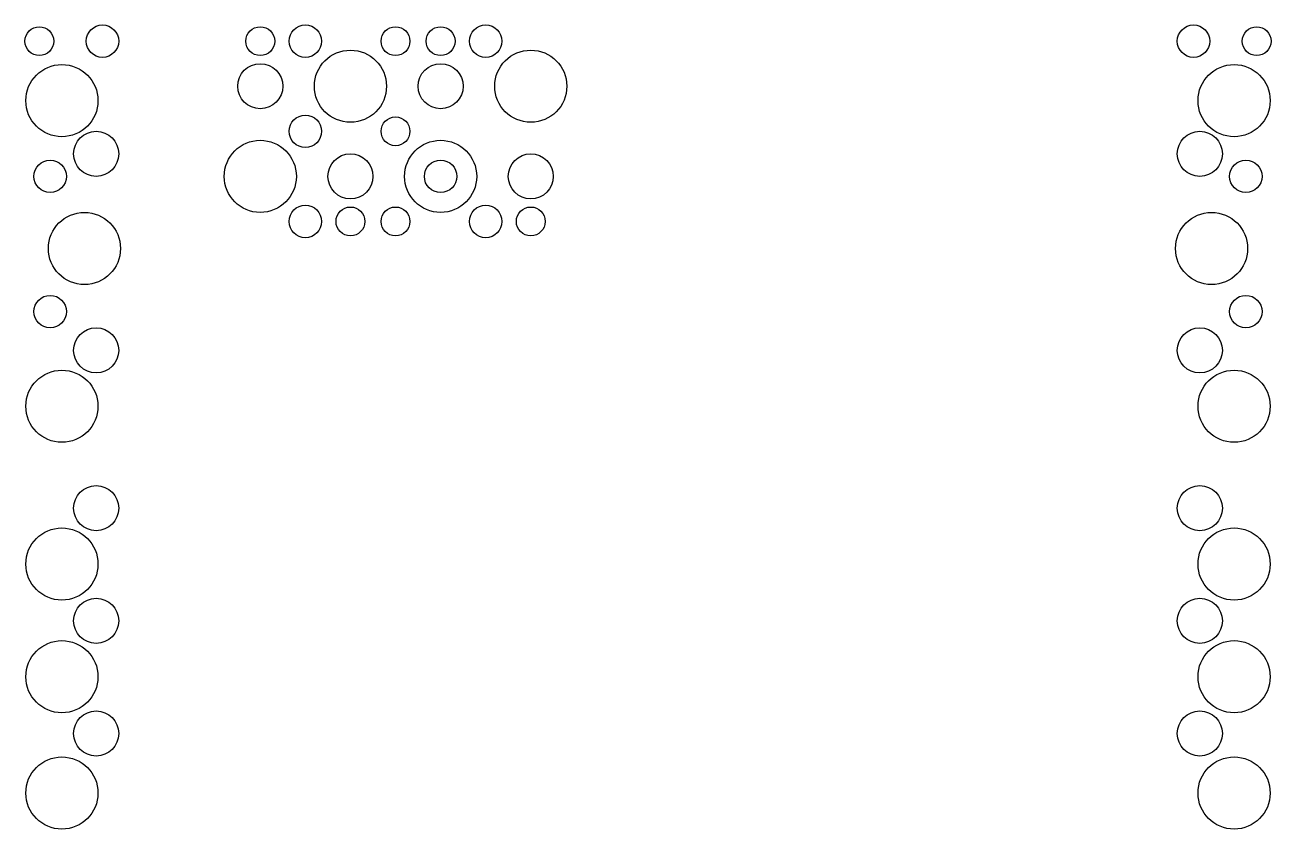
# Model space of a CAD drawing. Extents: x -691 to 691, y -444 to 448.
import ezdxf

# ---------------------------------------------------------------- set-up
doc = ezdxf.new("R2010")
doc.units = 0

msp = doc.modelspace()

# ---------------------------------------------------------------- linework, layer by layer
for centre, radius in [((-675, 430), 16), ((-605, 430), 18), ((-430, 430), 16), ((-380, 430), 18), ((-280, 430), 16), ((-230, 430), 16), ((-180, 430), 18), ((605, 430), 18), ((675, 430), 16), ((-330, 380), 40), ((-130, 380), 40), ((-650, 364), 40), ((-430, 380), 25), ((-230, 380), 25), ((650, 364), 40), ((-380, 330), 18), ((-280, 330), 16), ((-612, 305), 25), ((-430, 280), 40), ((-230, 280), 40), ((612, 305), 25), ((-330, 280), 25), ((-130, 280), 25), ((-663, 280), 18), ((-230, 280), 18), ((663, 280), 18), ((-625, 200), 40), ((-380, 230), 18), ((-330, 230), 16), ((-280, 230), 16), ((-180, 230), 18), ((-130, 230), 16), ((625, 200), 40), ((-663, 130), 18), ((663, 130), 18), ((-612, 87), 25), ((612, 87), 25), ((-650, 25), 40), ((650, 25), 40), ((-612, -88), 25), ((612, -88), 25), ((-650, -150), 40), ((650, -150), 40), ((-612, -213), 25), ((612, -213), 25), ((-650, -275), 40), ((650, -275), 40), ((-612, -338), 25), ((612, -338), 25), ((-650, -404), 40), ((650, -404), 40)]:
    msp.add_circle(centre, radius)

doc.saveas('drawing.dxf')
